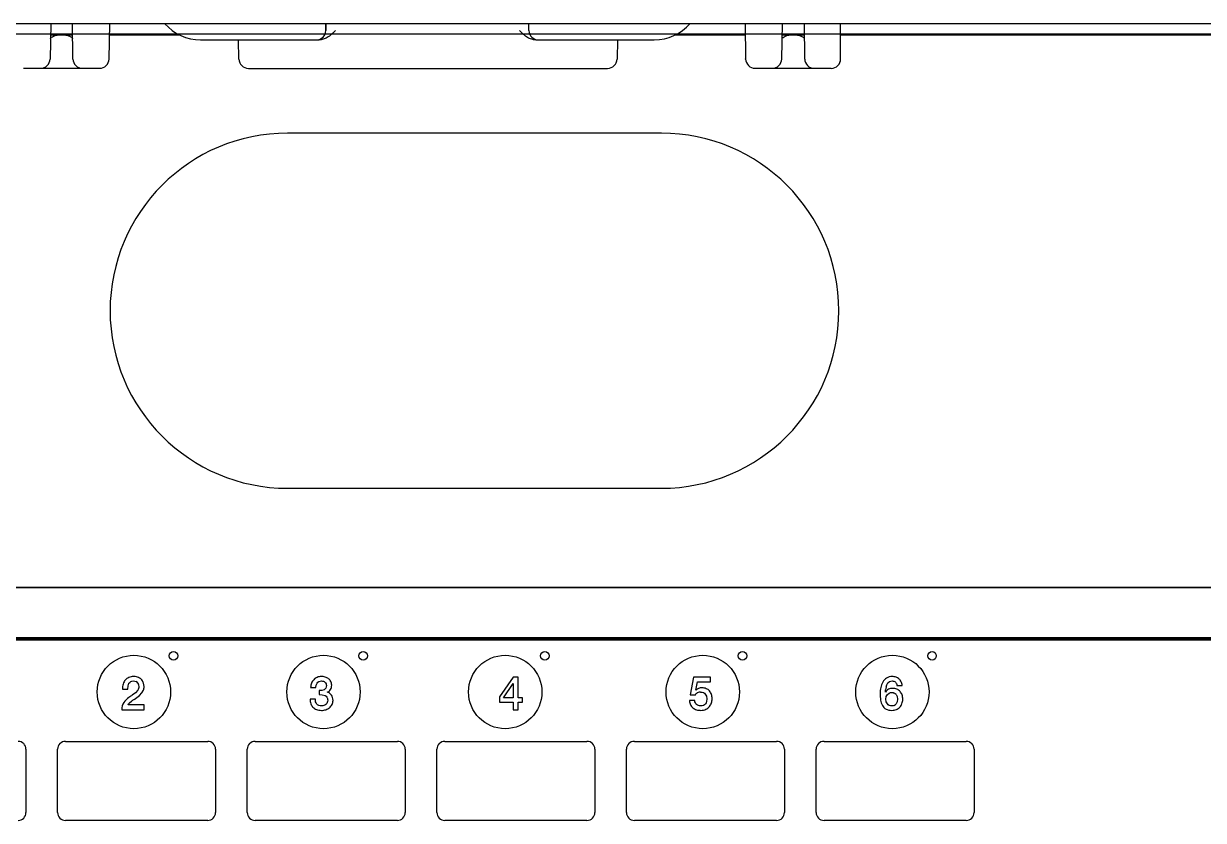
# Model space of a CAD drawing. Header units: millimetres. Extents: x -1589 to 88627, y 12943 to 76663.
# Drawn here: x 38641 to 39589, y 51439 to 52079 of the extents above; entities that cross this region are included whole.
import ezdxf

# ---------------------------------------------------------------- set-up
doc = ezdxf.new("R2010")
doc.units = ezdxf.units.MM
doc.header["$LTSCALE"] = 200
for name, color, linetype in [('6_ALL_SURFS', 7, 'Continuous'), ('7__ALL_ROUNDS', 7, 'Continuous'), ('8_ALL_COSMETICS', 7, 'Continuous'), ('ztemper', 7, 'Continuous')]:
    doc.layers.add(name, color=color, linetype=linetype)

# ---------------------------------------------------------------- blocks, each defined once
blk = doc.blocks.new('entry')
at = {"color": 7}
for p, q in [((223.489, 44.45), (-223.489, 44.45)), ((-144.515, 36.488), (-174.559, 36.488)), ((-174.559, 7.962), (-144.515, 7.962)), ((-223.489, 0), (223.489, 0))]:
    blk.add_line(p, q, dxfattribs=at)
for centre, start, end in [((-174.559, 22.225), 90, 270), ((-144.515, 22.225), 270, 90)]:
    blk.add_arc(centre, 14.263, start, end, dxfattribs=at)
blk = doc.blocks.new('360 iPatch Cat6 24Port Panel')
at = {"color": 7, "linetype": 'Continuous', "lineweight": 25}
for p, q in [((108884.598, 33181.446), (108463.775, 33181.446)), ((108872.852, 33177.473), (108475.522, 33177.473)), ((108476.353, 33177.672), (108872.021, 33177.672)), ((108483.834, 33177.594), (108493.321, 33177.594)), ((108493.334, 33177.588), (108493.321, 33177.594)), ((108493.334, 33177.588), (108552.253, 33177.588)), ((108552.253, 33177.588), (108552.266, 33177.594)), ((108552.266, 33177.594), (108561.753, 33177.594)), ((108561.765, 33177.588), (108561.753, 33177.594)), ((108561.765, 33177.588), (108602.943, 33177.588)), ((108568.468, 33177.588), (108568.468, 33177.473)), ((108575.135, 33177.473), (108575.135, 33177.588)), ((108576.921, 33177.473), (108576.921, 33177.613)), ((108578.588, 33177.473), (108578.588, 33177.588)), ((108463.736, 33140.564), (108884.638, 33140.564)), ((108528.732, 33140.039), (108528.723, 33140.564)), ((108492.691, 33139.718), (108494.353, 33139.718)), ((108497.141, 33139.718), (108502.401, 33139.718)), ((108506.885, 33137.89), (108506.847, 33139.337)), ((108535.419, 33139.337), (108535.382, 33137.89)), ((108539.77, 33139.718), (108545.034, 33139.718)), ((108547.819, 33139.718), (108549.48, 33139.718)), ((108552.221, 33139.718), (108592.335, 33139.718)), ((108491.945, 33137.196), (108490.665, 33137.196)), ((108496.392, 33137.196), (108495.098, 33137.196)), ((108507.599, 33137.194), (108534.667, 33137.194)), ((108547.073, 33137.196), (108545.78, 33137.196)), ((108551.506, 33137.196), (108550.226, 33137.196))]:
    blk.add_line(p, q, dxfattribs=at)
at = {"ltscale": 2}
for centre, radius in [((108501.962, 33176.287), 0.323), ((108516.248, 33176.287), 0.323), ((108529.939, 33176.287), 0.323), ((108544.821, 33176.287), 0.323), ((108559.107, 33176.287), 0.323), ((108498.974, 33173.57), 2.764), ((108513.26, 33173.57), 2.764), ((108526.951, 33173.57), 2.764), ((108541.833, 33173.57), 2.764), ((108556.119, 33173.57), 2.764)]:
    blk.add_circle(centre, radius, dxfattribs=at)
at = {"color": 7, "linetype": 'Continuous', "lineweight": 25}
for centre, start, end in [((108507.599, 33137.909), 181.49997, 269.99872), ((108534.667, 33137.909), 270.00128, 358.50003)]:
    blk.add_arc(centre, 0.714, start, end, dxfattribs=at)
at = {"layer": '6_ALL_SURFS', "color": 7, "linetype": 'Continuous', "lineweight": 25}
blk.add_line((108513.448, 33140.564), (108513.439, 33140.039), dxfattribs=at)
at = {"layer": '7__ALL_ROUNDS', "color": 7, "linetype": 'Continuous', "lineweight": 25}
for p, q in [((108492.706, 33140.564), (108492.66, 33137.898)), ((108494.384, 33137.898), (108494.338, 33140.564)), ((108497.106, 33137.898), (108497.152, 33140.564)), ((108513.439, 33140.039), (108513.448, 33140.564)), ((108528.732, 33140.039), (108528.723, 33140.564)), ((108545.019, 33140.564), (108545.065, 33137.898)), ((108547.787, 33137.898), (108547.833, 33140.564)), ((108549.465, 33140.564), (108549.511, 33137.898)), ((108552.221, 33137.91), (108552.221, 33140.564)), ((108503.992, 33139.337), (108512.927, 33139.337)), ((108529.245, 33139.337), (108538.179, 33139.337)), ((108545.065, 33137.898), (108545.065, 33137.904)), ((108493.374, 33137.196), (108490.665, 33137.196)), ((108491.952, 33137.198), (108493.67, 33137.199)), ((108493.67, 33137.199), (108495.092, 33137.198)), ((108496.392, 33137.196), (108493.67, 33137.196)), ((108548.501, 33137.196), (108545.78, 33137.196)), ((108547.079, 33137.198), (108548.797, 33137.199)), ((108548.797, 33137.199), (108550.22, 33137.198)), ((108551.506, 33137.196), (108548.797, 33137.196))]:
    blk.add_line(p, q, dxfattribs=at)
for centre, radius, start, end in [((108503.992, 33142.909), 3.572, 221.13084, 270.00006), ((108512.724, 33140.052), 0.714, 270, 359), ((108529.447, 33140.052), 0.714, 181, 270), ((108538.179, 33142.909), 3.572, 269.99993, 318.85803), ((108491.945, 33137.911), 0.714, 270, 359), ((108495.098, 33137.911), 0.714, 181.00264, 270.00005), ((108496.392, 33137.911), 0.714, 269.99995, 358.99732), ((108545.78, 33137.911), 0.714, 181, 270), ((108547.073, 33137.911), 0.714, 269.99995, 358.99732), ((108550.226, 33137.911), 0.714, 181, 270), ((108551.506, 33137.91), 0.714, 269.99913, 0), ((108551.503, 33137.91), 0.718, 342.7872, 359.95677)]:
    blk.add_arc(centre, radius, start, end, dxfattribs=at)
for points, start_tangent, end_tangent in [([(108514.152, 33140.033), (108513.849, 33139.746), (108513.54, 33139.52), (108513.227, 33139.382), (108512.927, 33139.337)], (-0.705771, -0.70844), (-1, 0.000155)), ([(108529.245, 33139.337), (108528.945, 33139.382), (108528.631, 33139.52), (108528.322, 33139.746), (108528.019, 33140.033)], (-1, -0.000154), (-0.705872, 0.70834)), ([(108492.686, 33139.414), (108492.723, 33139.484), (108492.832, 33139.568), (108492.997, 33139.649), (108493.197, 33139.705), (108493.339, 33139.723)], (0.017452, 0.999848), (0.998206, 0.059875)), ([(108493.705, 33139.723), (108493.847, 33139.705), (108494.047, 33139.649), (108494.212, 33139.568), (108494.321, 33139.484), (108494.358, 33139.414)], (0.998206, -0.059875), (0.017452, -0.999848)), ([(108547.813, 33139.414), (108547.851, 33139.484), (108547.959, 33139.568), (108548.125, 33139.649), (108548.325, 33139.705), (108548.466, 33139.723)], (0.017452, 0.999848), (0.998206, 0.059875)), ([(108548.832, 33139.723), (108548.974, 33139.705), (108549.174, 33139.649), (108549.339, 33139.568), (108549.448, 33139.484), (108549.485, 33139.414)], (0.998206, -0.059875), (0.017452, -0.999848))]:
    blk.add_spline(points, degree=3, dxfattribs=dict(at, start_tangent=start_tangent, end_tangent=end_tangent))
at = {"layer": '8_ALL_COSMETICS', "color": 7, "linetype": 'Continuous', "lineweight": 25}
for p, q in [((108527.559, 33174.686), (108526.508, 33173.211)), ((108527.937, 33174.686), (108527.559, 33174.686)), ((108527.937, 33173.131), (108527.937, 33174.686)), ((108541.141, 33174.686), (108540.879, 33173.344)), ((108542.409, 33174.686), (108541.141, 33174.686)), ((108542.409, 33174.328), (108542.409, 33174.686)), ((108498.112, 33173.789), (108498.511, 33173.789)), ((108498.511, 33173.789), (108498.536, 33174.031)), ((108498.536, 33174.031), (108498.606, 33174.223)), ((108499.27, 33173.713), (108499.092, 33173.51)), ((108499.266, 33174.247), (108499.327, 33174.108)), ((108499.327, 33174.108), (108499.343, 33173.968)), ((108499.574, 33173.496), (108499.697, 33173.716)), ((108499.744, 33173.982), (108499.704, 33174.23)), ((108512.292, 33173.901), (108512.691, 33173.901)), ((108512.691, 33173.901), (108512.711, 33174.084)), ((108512.711, 33174.084), (108512.786, 33174.244)), ((108513.133, 33173.683), (108512.936, 33173.67)), ((108513.307, 33173.744), (108513.133, 33173.683)), ((108526.816, 33173.131), (108527.552, 33174.209)), ((108527.552, 33174.209), (108527.559, 33173.131)), ((108541.32, 33173.698), (108541.439, 33174.328)), ((108541.439, 33174.328), (108542.409, 33174.328)), ((108555.6, 33173.555), (108555.607, 33173.733)), ((108555.639, 33173.922), (108555.691, 33174.101)), ((108555.691, 33174.101), (108555.78, 33174.254)), ((108555.78, 33174.254), (108555.912, 33174.36)), ((108556.458, 33174.066), (108556.857, 33174.066)), ((108498.636, 33172.743), (108498.792, 33172.881)), ((108499.092, 33173.51), (108498.854, 33173.331)), ((108498.988, 33173.014), (108499.197, 33173.155)), ((108499.197, 33173.155), (108499.4, 33173.314)), ((108499.4, 33173.314), (108499.574, 33173.496)), ((108512.646, 33173.04), (108512.247, 33173.04)), ((108512.936, 33173.67), (108512.936, 33173.372)), ((108512.936, 33173.372), (108513.167, 33173.365)), ((108513.167, 33173.365), (108513.374, 33173.309)), ((108526.508, 33173.211), (108526.508, 33172.816)), ((108526.508, 33172.816), (108527.559, 33172.816)), ((108527.559, 33173.131), (108526.816, 33173.131)), ((108527.559, 33172.816), (108527.559, 33172.234)), ((108528.252, 33173.131), (108527.937, 33173.131)), ((108527.937, 33172.234), (108527.937, 33172.816)), ((108527.937, 33172.816), (108528.252, 33172.816)), ((108528.252, 33172.816), (108528.252, 33173.131)), ((108541.232, 33172.931), (108540.833, 33172.931)), ((108540.879, 33173.344), (108541.278, 33173.344)), ((108542.025, 33173.413), (108542.11, 33173.249)), ((108542.11, 33173.249), (108542.139, 33173.057)), ((108542.139, 33173.057), (108542.115, 33172.847)), ((108555.632, 33173.029), (108555.659, 33173.222)), ((108555.658, 33172.836), (108555.632, 33173.029)), ((108555.743, 33172.671), (108555.658, 33172.836)), ((108555.659, 33173.222), (108555.743, 33173.38)), ((108555.743, 33173.38), (108555.88, 33173.488)), ((108556.395, 33173.376), (108556.475, 33173.218)), ((108556.476, 33172.837), (108556.396, 33172.675)), ((108556.475, 33173.218), (108556.504, 33173.029)), ((108556.504, 33173.029), (108556.476, 33172.837)), ((108498.066, 33172.234), (108499.74, 33172.234)), ((108499.74, 33172.592), (108498.546, 33172.592)), ((108499.74, 33172.234), (108499.74, 33172.592)), ((108527.559, 33172.234), (108527.937, 33172.234)), ((108490.846, 33169.258), (108490.846, 33164.496)), ((108493.227, 33164.496), (108493.227, 33169.258)), ((108493.823, 33169.853), (108504.537, 33169.853)), ((108505.133, 33169.258), (108505.133, 33164.496)), ((108507.514, 33164.496), (108507.514, 33169.258)), ((108508.109, 33169.853), (108518.824, 33169.853)), ((108519.419, 33169.258), (108519.419, 33164.496)), ((108521.8, 33164.496), (108521.8, 33169.258)), ((108522.395, 33169.853), (108533.11, 33169.853)), ((108533.705, 33169.258), (108533.705, 33164.496)), ((108536.086, 33164.496), (108536.086, 33169.258)), ((108536.681, 33169.853), (108547.396, 33169.853)), ((108547.991, 33169.258), (108547.991, 33164.496)), ((108550.372, 33164.496), (108550.372, 33169.258)), ((108550.968, 33169.853), (108561.682, 33169.853)), ((108562.278, 33169.258), (108562.278, 33164.496)), ((108504.537, 33163.901), (108493.823, 33163.901)), ((108518.824, 33163.901), (108508.109, 33163.901)), ((108533.11, 33163.901), (108522.395, 33163.901)), ((108547.396, 33163.901), (108536.681, 33163.901)), ((108561.682, 33163.901), (108550.968, 33163.901))]:
    blk.add_line(p, q, dxfattribs=at)
for centre, radius, start, end in [((108513.105, 33173.782), 0.953, 72.92225, 90.01622), ((108498.981, 33174.044), 0.35, 35.37138, 62.75016), ((108556.623, 33173.62), 1.413, 160.11785, 168.0936), ((108556.538, 33173.651), 1.323, 149.68511, 160.12351), ((108557.371, 33173.536), 1.774, 167.4413, 173.63406), ((108506.18, 33162.093), 13.416, 123.09867, 124.38044), ((108500.669, 33170.324), 3.172, 122.00241, 126.28163), ((108541.674, 33172.965), 0.603, 90.0107, 113.25653), ((108556.078, 33173.132), 0.4, 37.62343, 62.69186), ((108541.69, 33173.37), 1.184, 253.73253, 270.067), ((108556.085, 33172.905), 0.387, 297.22696, 323.54998), ((108490.251, 33169.258), 0.595, 0, 90), ((108493.823, 33169.258), 0.595, 90, 180), ((108504.537, 33169.258), 0.595, 0, 90), ((108508.109, 33169.258), 0.595, 90, 180), ((108518.824, 33169.258), 0.595, 0, 90), ((108522.395, 33169.258), 0.595, 90, 180), ((108533.11, 33169.258), 0.595, 0, 90), ((108536.681, 33169.258), 0.595, 90, 180), ((108547.396, 33169.258), 0.595, 0, 90), ((108550.968, 33169.258), 0.595, 90, 180), ((108561.682, 33169.258), 0.595, 0, 90), ((108490.251, 33164.496), 0.595, 270, 0), ((108493.823, 33164.496), 0.595, 180, 270), ((108504.537, 33164.496), 0.595, 270, 0), ((108508.109, 33164.496), 0.595, 180, 270), ((108518.824, 33164.496), 0.595, 270, 0), ((108522.395, 33164.496), 0.595, 180, 270), ((108533.11, 33164.496), 0.595, 270, 0), ((108536.681, 33164.496), 0.595, 180, 270), ((108547.396, 33164.496), 0.595, 270, 0), ((108550.968, 33164.496), 0.595, 180, 270), ((108561.682, 33164.496), 0.595, 270, 0)]:
    blk.add_arc(centre, radius, start, end, dxfattribs=at)
for points in [[(108498.592, 33174.661), (108498.487, 33174.612), (108498.399, 33174.549), (108498.328, 33174.466)], [(108498.956, 33174.735), (108498.816, 33174.735), (108498.697, 33174.71), (108498.592, 33174.661)], [(108499.33, 33174.66), (108499.229, 33174.71), (108499.103, 33174.735), (108498.956, 33174.735)], [(108499.571, 33174.475), (108499.509, 33174.549), (108499.429, 33174.612), (108499.33, 33174.66)], [(108512.772, 33174.672), (108512.674, 33174.63), (108512.59, 33174.57), (108512.521, 33174.496)], [(108513.104, 33174.735), (108512.978, 33174.735), (108512.87, 33174.714), (108512.772, 33174.672)], [(108513.632, 33174.569), (108513.56, 33174.623), (108513.476, 33174.665), (108513.385, 33174.693)], [(108513.81, 33174.363), (108513.766, 33174.447), (108513.707, 33174.514), (108513.632, 33174.569)], [(108555.681, 33174.619), (108555.562, 33174.542), (108555.467, 33174.44), (108555.396, 33174.319)], [(108556.118, 33174.735), (108555.943, 33174.735), (108555.8, 33174.696), (108555.681, 33174.619)], [(108556.394, 33174.683), (108556.308, 33174.717), (108556.217, 33174.735), (108556.118, 33174.735)], [(108556.622, 33174.548), (108556.556, 33174.605), (108556.479, 33174.651), (108556.394, 33174.683)], [(108498.164, 33174.164), (108498.129, 33174.048), (108498.112, 33173.922), (108498.112, 33173.789)], [(108498.328, 33174.466), (108498.256, 33174.381), (108498.199, 33174.279), (108498.164, 33174.164)], [(108498.606, 33174.223), (108498.637, 33174.279), (108498.679, 33174.321), (108498.732, 33174.353)], [(108498.732, 33174.353), (108498.784, 33174.384), (108498.851, 33174.402), (108498.931, 33174.402)], [(108498.931, 33174.402), (108499.015, 33174.402), (108499.085, 33174.384), (108499.141, 33174.356)], [(108499.343, 33173.968), (108499.341, 33173.87), (108499.316, 33173.786), (108499.27, 33173.713)], [(108499.704, 33174.23), (108499.677, 33174.318), (108499.635, 33174.398), (108499.571, 33174.475)], [(108499.697, 33173.716), (108499.726, 33173.793), (108499.744, 33173.884), (108499.744, 33173.982)], [(108512.357, 33174.231), (108512.317, 33174.129), (108512.296, 33174.02), (108512.292, 33173.901)], [(108512.521, 33174.496), (108512.45, 33174.419), (108512.397, 33174.332), (108512.357, 33174.231)], [(108512.786, 33174.244), (108512.821, 33174.293), (108512.863, 33174.332), (108512.915, 33174.361)], [(108512.915, 33174.361), (108512.964, 33174.388), (108513.027, 33174.402), (108513.097, 33174.402)], [(108513.097, 33174.402), (108513.21, 33174.402), (108513.301, 33174.37), (108513.371, 33174.307)], [(108513.431, 33173.866), (108513.399, 33173.814), (108513.357, 33173.772), (108513.307, 33173.744)], [(108513.371, 33174.307), (108513.441, 33174.244), (108513.479, 33174.16), (108513.479, 33174.055)], [(108513.479, 33174.055), (108513.479, 33173.978), (108513.462, 33173.915), (108513.431, 33173.866)], [(108513.532, 33173.548), (108513.651, 33173.597), (108513.738, 33173.663), (108513.794, 33173.754)], [(108513.794, 33173.754), (108513.85, 33173.845), (108513.878, 33173.954), (108513.878, 33174.08)], [(108513.878, 33174.08), (108513.878, 33174.185), (108513.854, 33174.279), (108513.81, 33174.363)], [(108541.523, 33173.835), (108541.439, 33173.803), (108541.372, 33173.758), (108541.32, 33173.698)], [(108541.772, 33173.884), (108541.688, 33173.884), (108541.607, 33173.866), (108541.523, 33173.835)], [(108542.097, 33173.82), (108541.999, 33173.863), (108541.891, 33173.884), (108541.772, 33173.884)], [(108542.338, 33173.648), (108542.272, 33173.723), (108542.192, 33173.779), (108542.097, 33173.82)], [(108555.24, 33173.912), (108555.208, 33173.761), (108555.194, 33173.614), (108555.194, 33173.467)], [(108555.821, 33173.772), (108555.726, 33173.723), (108555.653, 33173.653), (108555.6, 33173.555)], [(108556.129, 33173.845), (108556.017, 33173.845), (108555.915, 33173.821), (108555.821, 33173.772)], [(108555.912, 33174.36), (108555.964, 33174.388), (108556.027, 33174.402), (108556.101, 33174.402)], [(108556.101, 33174.402), (108556.206, 33174.402), (108556.287, 33174.37), (108556.35, 33174.307)], [(108556.454, 33173.782), (108556.357, 33173.824), (108556.248, 33173.845), (108556.129, 33173.845)], [(108556.35, 33174.307), (108556.413, 33174.244), (108556.448, 33174.164), (108556.458, 33174.066)], [(108556.696, 33173.607), (108556.63, 33173.681), (108556.549, 33173.74), (108556.454, 33173.782)], [(108556.787, 33174.339), (108556.745, 33174.419), (108556.689, 33174.489), (108556.622, 33174.548)], [(108556.857, 33174.066), (108556.85, 33174.164), (108556.829, 33174.255), (108556.787, 33174.339)], [(108498.604, 33173.165), (108498.438, 33173.05), (108498.308, 33172.917), (108498.213, 33172.767)], [(108512.247, 33173.04), (108512.247, 33172.91), (108512.268, 33172.795), (108512.305, 33172.689)], [(108512.754, 33172.665), (108512.677, 33172.763), (108512.639, 33172.889), (108512.646, 33173.04)], [(108513.374, 33173.309), (108513.434, 33173.281), (108513.483, 33173.239), (108513.52, 33173.183)], [(108513.577, 33172.956), (108513.577, 33172.816), (108513.532, 33172.707), (108513.441, 33172.63)], [(108513.52, 33173.183), (108513.556, 33173.127), (108513.577, 33173.05), (108513.577, 33172.956)], [(108513.857, 33173.337), (108513.78, 33173.45), (108513.672, 33173.52), (108513.532, 33173.548)], [(108513.976, 33172.935), (108513.976, 33173.092), (108513.934, 33173.225), (108513.857, 33173.337)], [(108513.905, 33172.62), (108513.952, 33172.711), (108513.976, 33172.816), (108513.976, 33172.935)], [(108540.833, 33172.931), (108540.837, 33172.805), (108540.861, 33172.697), (108540.907, 33172.606)], [(108541.368, 33172.622), (108541.288, 33172.693), (108541.243, 33172.798), (108541.232, 33172.931)], [(108541.278, 33173.344), (108541.309, 33173.429), (108541.362, 33173.488), (108541.435, 33173.52)], [(108541.674, 33173.569), (108541.751, 33173.569), (108541.821, 33173.555), (108541.88, 33173.527)], [(108541.88, 33173.527), (108541.94, 33173.499), (108541.989, 33173.46), (108542.025, 33173.413)], [(108542.115, 33172.847), (108542.101, 33172.781), (108542.073, 33172.725), (108542.038, 33172.676)], [(108542.485, 33173.39), (108542.451, 33173.488), (108542.402, 33173.576), (108542.338, 33173.648)], [(108542.538, 33173.064), (108542.538, 33173.18), (108542.521, 33173.288), (108542.485, 33173.39)], [(108542.489, 33172.76), (108542.521, 33172.865), (108542.538, 33172.966), (108542.538, 33173.064)], [(108555.194, 33173.467), (108555.194, 33173.285), (108555.205, 33173.117), (108555.231, 33172.963)], [(108555.231, 33172.963), (108555.257, 33172.809), (108555.303, 33172.672), (108555.369, 33172.557)], [(108555.88, 33173.488), (108555.936, 33173.516), (108555.999, 33173.53), (108556.073, 33173.53)], [(108556.073, 33173.53), (108556.143, 33173.53), (108556.206, 33173.516), (108556.262, 33173.487)], [(108556.85, 33173.348), (108556.815, 33173.446), (108556.763, 33173.534), (108556.696, 33173.607)], [(108556.843, 33172.69), (108556.882, 33172.791), (108556.903, 33172.903), (108556.903, 33173.022)], [(108556.903, 33173.022), (108556.903, 33173.138), (108556.885, 33173.246), (108556.85, 33173.348)], [(108498.213, 33172.767), (108498.115, 33172.613), (108498.066, 33172.438), (108498.066, 33172.234)], [(108498.546, 33172.592), (108498.56, 33172.644), (108498.592, 33172.693), (108498.636, 33172.743)], [(108512.305, 33172.689), (108512.341, 33172.585), (108512.397, 33172.494), (108512.466, 33172.419)], [(108512.466, 33172.419), (108512.537, 33172.343), (108512.628, 33172.287), (108512.734, 33172.247)], [(108512.734, 33172.247), (108512.838, 33172.206), (108512.964, 33172.185), (108513.108, 33172.185)], [(108513.108, 33172.518), (108512.95, 33172.518), (108512.831, 33172.567), (108512.754, 33172.665)], [(108513.441, 33172.63), (108513.35, 33172.553), (108513.241, 33172.518), (108513.108, 33172.518)], [(108513.108, 33172.185), (108513.224, 33172.185), (108513.336, 33172.203), (108513.441, 33172.238)], [(108513.441, 33172.238), (108513.546, 33172.273), (108513.637, 33172.322), (108513.717, 33172.386)], [(108513.717, 33172.386), (108513.794, 33172.448), (108513.857, 33172.529), (108513.905, 33172.62)], [(108540.907, 33172.606), (108540.952, 33172.515), (108541.015, 33172.438), (108541.092, 33172.375)], [(108541.092, 33172.375), (108541.169, 33172.312), (108541.257, 33172.263), (108541.358, 33172.233)], [(108541.684, 33172.518), (108541.551, 33172.518), (108541.446, 33172.553), (108541.368, 33172.622)], [(108541.897, 33172.561), (108541.838, 33172.532), (108541.768, 33172.518), (108541.684, 33172.518)], [(108541.691, 33172.185), (108541.838, 33172.185), (108541.968, 33172.213), (108542.075, 33172.268)], [(108542.038, 33172.676), (108542.003, 33172.627), (108541.954, 33172.588), (108541.897, 33172.561)], [(108542.075, 33172.268), (108542.181, 33172.322), (108542.269, 33172.392), (108542.339, 33172.476)], [(108542.339, 33172.476), (108542.409, 33172.56), (108542.458, 33172.655), (108542.489, 33172.76)], [(108555.369, 33172.557), (108555.436, 33172.441), (108555.527, 33172.35), (108555.643, 33172.285)], [(108555.643, 33172.285), (108555.758, 33172.22), (108555.905, 33172.185), (108556.087, 33172.185)], [(108555.88, 33172.56), (108555.824, 33172.588), (108555.779, 33172.623), (108555.743, 33172.671)], [(108556.073, 33172.518), (108555.999, 33172.518), (108555.936, 33172.532), (108555.88, 33172.56)], [(108556.262, 33172.561), (108556.206, 33172.532), (108556.143, 33172.518), (108556.073, 33172.518)], [(108556.087, 33172.185), (108556.206, 33172.185), (108556.318, 33172.206), (108556.419, 33172.249)], [(108556.419, 33172.249), (108556.518, 33172.291), (108556.605, 33172.347), (108556.678, 33172.424)], [(108556.678, 33172.424), (108556.749, 33172.501), (108556.805, 33172.588), (108556.843, 33172.69)]]:
    blk.add_open_spline(points, degree=3, dxfattribs=at)

msp = doc.modelspace()

# ---------------------------------------------------------------- block references
at = {"ltscale": 2, "xscale": 10.66757734301063, "yscale": 10.66757734301063, "zscale": 10.66757734301063}
for p in [(-1118691.56, -301450.05), (-1118691.56, -302339.05)]:
    msp.add_blockref('360 iPatch Cat6 24Port Panel', p, dxfattribs=at)
at = {"layer": 'ztemper', "xscale": 10, "yscale": 10, "zscale": 10}
msp.add_blockref('entry', (40598.74, 51626.6), dxfattribs=at)

doc.saveas('drawing.dxf')
